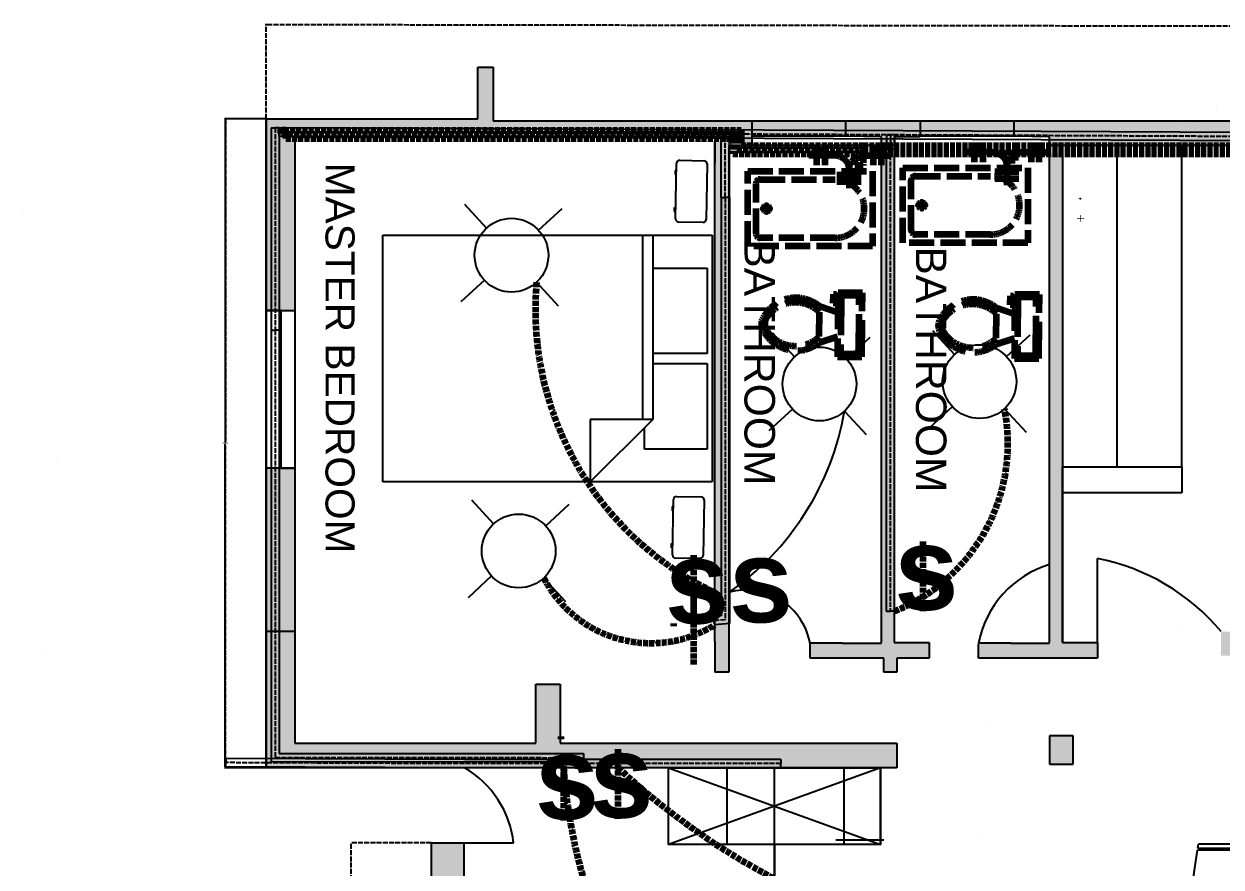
# Model space of a CAD drawing. Header units: metres. Extents: x 15 to 19845, y -1293 to 4968.
# Drawn here: x 15 to 2909, y 688 to 2726 of the extents above; entities that cross this region are included whole.
import ezdxf

# ---------------------------------------------------------------- set-up
doc = ezdxf.new("R2010")
doc.units = ezdxf.units.M
doc.linetypes.add('ACAD_ISO02W100', pattern=[15, 12, -3])
for name, color, linetype in [('Doors', 20, 'Continuous'), ('furniture', 50, 'Continuous'), ('network', 141, 'Continuous'), ('TEXT', 130, 'Continuous'), ('wif', 132, 'Continuous'), ('windows', 6, 'Continuous')]:
    doc.layers.add(name, color=color, linetype=linetype)
doc.layers.add('electrical', color=7, linetype='Continuous', true_color=0x0ef14b)
doc.layers.add('piping', color=30, linetype='ACAD_ISO02W100', lineweight=140)
doc.layers.add('wiring', color=7, linetype='ACAD_ISO02W100', lineweight=140, true_color=0xf094fe)
doc.styles.get("Standard").update_dxf_attribs({"font": 'arial.ttf'})
doc.dimstyles.new('ISO-25', dxfattribs={"dimtxt": 2.5, "dimasz": 2.5, "dimexe": 1.25, "dimexo": 0.625, "dimtad": 1, "dimtih": 1, "dimtoh": 1, "dimtxsty": 'Standard', "dimcen": 2.5, "dimadec": 0, "dimazin": 0, "dimtfac": 1, "dimtmove": 0, "dimatfit": 3, "dimfxl": 1, "dimarcsym": 0})

# ---------------------------------------------------------------- blocks, each defined once
blk = doc.blocks.new('Bed - Queen')
at = {"linetype": 'Continuous'}
for p, q in [((0, -80.00003), (0, 0)), ((0, 0), (59.99999, 0)), ((59.99999, 0), (59.99999, -80.00003)), ((7.99999, -1.2), (28.79998, -1.2)), ((7.99999, -14.4), (7.99999, -1.2)), ((28.79998, -1.2), (28.79998, -14.4)), ((31.19999, -1.2), (51.99999, -1.2)), ((31.19999, -14.4), (31.19999, -1.2)), ((51.99999, -1.2), (51.99999, -16.4)), ((0, -14.4), (44.8, -14.4)), ((59.99999, -29.6), (44.8, -14.4)), ((44.8, -14.4), (44.8, -29.6)), ((44.8, -16.8), (0, -16.8)), ((51.99999, -16.4), (46.79936, -16.4)), ((44.8, -29.6), (59.99999, -29.6)), ((59.99999, -80.00003), (0, -80.00003))]:
    blk.add_line(p, q, dxfattribs=at)
blk = doc.blocks.new('Desk - 30 x 60 in.')
at = {"linetype": 'Continuous'}
for p, q in [((-26.999995, 0), (26.999995, 0)), ((-29.999995, -27), (-29.999995, -3)), ((29.999995, -3), (29.999995, -27)), ((26.999995, -30), (-26.999995, -30)), ((-20.000005, -30), (-20.000005, -31)), ((-20.000005, -31), (-16.000005, -31)), ((-16.000005, -31), (-16.000005, -30)), ((15.999995, -31), (15.999995, -30)), ((19.999995, -31), (15.999995, -31)), ((19.999995, -30), (19.999995, -31))]:
    blk.add_line(p, q, dxfattribs=at)
for centre, start, end in [((-26.499995, -3.5), 98.1301, 171.8699), ((26.499995, -3.5), 8.130102, 81.8699), ((-26.499995, -26.5), 188.1301, 261.8699), ((26.499995, -26.5), 278.1301, 351.8699)]:
    blk.add_arc(centre, 3.535534, start, end, dxfattribs=at)
blk = doc.blocks.new('Dining Set - 36 x 72 in.')
at = {"linetype": 'Continuous'}
for p, q in [((-22, 27.5), (-22.1562, 26.50042)), ((-22, 27.5), (-6, 27.5)), ((-5.8437, 26.49966), (-6, 27.5)), ((6, 27.5), (5.8438, 26.50042)), ((6, 27.5), (22, 27.5)), ((22.1563, 26.49966), (22, 27.5)), ((-22.2343, 26.00059), (-23.4847, 17.99762)), ((-22.2304, 26), (-5.7608, 26)), ((-5.8416, 26.5), (-22.1534, 26.5)), ((-4.5152, 17.99762), (-5.7655, 25.99926)), ((5.7657, 26.00059), (4.5153, 17.99762)), ((5.7696, 26), (22.2392, 26)), ((22.1584, 26.5), (5.8466, 26.5)), ((23.4848, 17.99762), (22.2345, 25.99926)), ((36, 18), (-36, 18)), ((-36, 18), (-36, -18)), ((36, -18), (36, 18)), ((-44.0006, 8.23428), (-35.9976, 9.48474)), ((44.0006, 8.23428), (35.9976, 9.48474)), ((-45.5, 8), (-44.5004, 8.15617)), ((-45.5, 8), (-45.5, -8)), ((-44.5, -8.15843), (-44.5, 8.15338)), ((-44, 8.23041), (-44, -8.23915)), ((44, 8.23041), (44, -8.23915)), ((44.5, -8.15843), (44.5, 8.15338)), ((45.5, 8), (44.5005, 8.15617)), ((45.5, 8), (45.5, -8)), ((-44.4997, -8.15631), (-45.5, -8)), ((-35.9976, -9.48476), (-43.9993, -8.2345)), ((35.9976, -9.48476), (43.9993, -8.2345)), ((44.4997, -8.15631), (45.5, -8)), ((-36, -18), (36, -18)), ((-22.2343, -26.0006), (-23.4847, -17.99762)), ((-4.5152, -17.99762), (-5.7655, -25.99928)), ((5.7657, -26.0006), (4.5153, -17.99762)), ((23.4848, -17.99762), (22.2345, -25.99928)), ((-22.2304, -26), (-5.7608, -26)), ((-22, -27.5), (-22.1562, -26.50044)), ((-5.8416, -26.5), (-22.1534, -26.5)), ((-5.8437, -26.49967), (-6, -27.5)), ((5.7696, -26), (22.2392, -26)), ((6, -27.5), (5.8438, -26.50044)), ((22.1584, -26.5), (5.8466, -26.5)), ((22.1563, -26.49967), (22, -27.5)), ((-22, -27.5), (-6, -27.5)), ((6, -27.5), (22, -27.5))]:
    blk.add_line(p, q, dxfattribs=at)
for points in [[(-36, 15), (-31.1772, 14.97754), (-26.8079, 14.91406), (-22.8538, 14.81543), (-19.276, 14.6875), (-16.0362, 14.53613), (-13.0957, 14.36718), (-10.4159, 14.18652), (-7.9583, 14), (-5.6904, 13.81315), (-3.6035, 13.63021), (-1.6954, 13.45508), (0.0365, 13.29166), (1.5945, 13.14388), (2.9811, 13.01562), (4.1988, 12.9108), (5.25, 12.83333), (6.1393, 12.78613), (6.8802, 12.76823), (7.4883, 12.77767), (7.9792, 12.8125), (8.3685, 12.87077), (8.6719, 12.95052), (8.9049, 13.0498), (9.0833, 13.16666), (9.2205, 13.29899), (9.3216, 13.44401), (9.3895, 13.59879), (9.4271, 13.76041), (9.4373, 13.92594), (9.4232, 14.09245), (9.3875, 14.257), (9.3333, 14.41666), (9.2638, 14.56917), (9.1836, 14.71484), (9.0975, 14.85465), (9.0104, 14.98958), (8.9272, 15.1206), (8.8529, 15.2487), (8.7922, 15.37483), (8.75, 15.5), (8.7305, 15.62467), (8.7344, 15.74739), (8.7617, 15.86621), (8.8125, 15.97916), (8.8867, 16.08431), (8.9844, 16.17968), (9.1055, 16.26334), (9.25, 16.33333), (9.4189, 16.38802), (9.6172, 16.42708), (9.8506, 16.45052), (10.125, 16.45833), (10.4463, 16.45052), (10.8203, 16.42708), (11.2529, 16.38802), (11.75, 16.33333), (12.3184, 16.26318), (12.9694, 16.17838), (13.7151, 16.07991), (14.5677, 15.96875), (15.5395, 15.84586), (16.6426, 15.71224), (17.8893, 15.56884), (19.2917, 15.41666), (20.859, 15.25667), (22.5879, 15.08984), (24.4721, 14.91715), (26.5052, 14.73958), (28.6809, 14.5581), (30.9929, 14.3737), (33.4347, 14.18733), (36, 14)], [(-36, 10), (-28.9766, 10.14274), (-23.1725, 10.20442), (-18.4241, 10.19775), (-14.5677, 10.13541), (-11.4399, 10.03011), (-8.877, 9.89453), (-6.7154, 9.74137), (-4.7917, 9.58333), (-2.9698, 9.43082), (-1.2246, 9.28515), (0.4415, 9.14534), (2.026, 9.01041), (3.5266, 8.87939), (4.9408, 8.7513), (6.266, 8.62516), (7.5, 8.5), (8.6411, 8.37549), (9.6914, 8.2539), (10.6538, 8.13818), (11.5312, 8.03125), (12.3267, 7.93603), (13.043, 7.85547), (13.6831, 7.79248), (14.25, 7.75), (14.7471, 7.7303), (15.1797, 7.73307), (15.5537, 7.75732), (15.875, 7.80208), (16.1494, 7.86637), (16.3828, 7.94922), (16.5811, 8.04964), (16.75, 8.16666), (16.8944, 8.29915), (17.0143, 8.44531), (17.1089, 8.60319), (17.1771, 8.77083), (17.218, 8.94629), (17.2305, 9.1276), (17.2137, 9.31282), (17.1667, 9.5), (17.0895, 9.6875), (16.987, 9.875), (16.8649, 10.0625), (16.7292, 10.25), (16.5856, 10.4375), (16.4401, 10.625), (16.2985, 10.8125), (16.1667, 11), (16.05, 11.18733), (15.9518, 11.3737), (15.8752, 11.5581), (15.8229, 11.73958), (15.798, 11.91715), (15.8034, 12.08984), (15.842, 12.25667), (15.9167, 12.41666), (16.0295, 12.56836), (16.1784, 12.70833), (16.3605, 12.83268), (16.5729, 12.9375), (16.8127, 13.01888), (17.0768, 13.07291), (17.3625, 13.0957), (17.6667, 13.08333), (17.9894, 13.03312), (18.3418, 12.94726), (18.7382, 12.82918), (19.1927, 12.68229), (19.7195, 12.51001), (20.3327, 12.31575), (21.0465, 12.10294), (21.875, 11.875), (22.8357, 11.63354), (23.959, 11.37304), (25.2786, 11.08618), (26.8282, 10.76562), (28.6414, 10.40405), (30.752, 9.99414), (33.1936, 9.52856), (36, 9)], [(-36, 5.5), (-30.7157, 5.3348), (-26.069, 5.20963), (-21.9946, 5.11767), (-18.4271, 5.05208), (-15.3009, 5.00602), (-12.5508, 4.97265), (-10.1112, 4.94515), (-7.9167, 4.91666), (-5.909, 4.88167), (-4.0586, 4.83984), (-2.3429, 4.79215), (-0.7396, 4.73958), (0.7739, 4.6831), (2.22, 4.6237), (3.6213, 4.56233), (5, 4.5), (6.373, 4.43782), (7.7344, 4.3776), (9.0723, 4.32129), (10.375, 4.27083), (11.6309, 4.22819), (12.8281, 4.19531), (13.9551, 4.17415), (15, 4.16666), (15.954, 4.17448), (16.819, 4.19791), (17.6001, 4.23698), (18.3021, 4.29166), (18.9299, 4.36198), (19.4883, 4.44791), (19.9823, 4.54948), (20.4167, 4.66666), (20.7969, 4.79899), (21.1302, 4.94401), (21.4245, 5.09879), (21.6875, 5.26041), (21.9271, 5.42594), (22.1511, 5.59245), (22.3672, 5.757), (22.5834, 5.91666), (22.8065, 6.06868), (23.0404, 6.21093), (23.2879, 6.34147), (23.5521, 6.45833), (23.8358, 6.55957), (24.142, 6.64323), (24.4735, 6.70735), (24.8334, 6.75), (25.2235, 6.76969), (25.642, 6.76692), (26.0858, 6.74267), (26.5521, 6.69791), (27.0379, 6.63362), (27.5404, 6.55078), (28.0565, 6.45036), (28.5834, 6.33333), (29.1242, 6.19987), (29.7071, 6.04687), (30.3661, 5.87044), (31.1354, 5.66666), (32.0493, 5.43164), (33.142, 5.16146), (34.4475, 4.85221), (36, 4.5)], [(-36, -1), (-30.7915, -0.6591), (-26.0195, -0.38216), (-21.6519, -0.16284), (-17.6563, 0.00521), (-14.0005, 0.12833), (-10.6523, 0.21289), (-7.5796, 0.26522), (-4.75, 0.29166), (-2.134, 0.29793), (0.2878, 0.28711), (2.5317, 0.26163), (4.6146, 0.22396), (6.5529, 0.17651), (8.3633, 0.12174), (10.0623, 0.06209), (11.6667, 0), (13.1899, -0.06201), (14.6341, -0.1211), (15.9982, -0.17432), (17.2813, -0.21875), (18.4823, -0.25147), (19.6003, -0.26953), (20.6343, -0.27002), (21.5834, -0.25), (22.4481, -0.20768), (23.2357, -0.14584), (23.9549, -0.06836), (24.6146, 0.02083), (25.2235, 0.11784), (25.7904, 0.21875), (26.3241, 0.31966), (26.8334, 0.41666), (27.3265, 0.50618), (27.8099, 0.58593), (28.2894, 0.65397), (28.7709, 0.70833), (29.2601, 0.74707), (29.763, 0.76823), (30.2855, 0.76985), (30.8334, 0.75), (31.4088, 0.70784), (31.9994, 0.64713), (32.589, 0.57275), (33.1615, 0.48958), (33.7008, 0.4025), (34.1908, 0.3164), (34.6153, 0.23616), (34.9584, 0.16666), (35.2099, 0.11165), (35.3848, 0.07031), (35.504, 0.04069), (35.5886, 0.02083), (35.6594, 0.00879), (35.7377, 0.0026), (35.8442, 0.00032), (36, 0)], [(-36, -6.5), (-27.1843, -6.31267), (-20.084, -6.1263), (-14.469, -5.9419), (-10.1094, -5.76042), (-6.7752, -5.58285), (-4.2363, -5.41016), (-2.2629, -5.24333), (-0.625, -5.08334), (0.8708, -4.93099), (2.2715, -4.78646), (3.5872, -4.64974), (4.8281, -4.52084), (6.0046, -4.39974), (7.127, -4.28646), (8.2053, -4.18099), (9.25, -4.08334), (10.2705, -3.99382), (11.2734, -3.91407), (12.2647, -3.84603), (13.25, -3.79167), (14.2354, -3.75293), (15.2266, -3.73177), (16.2295, -3.73015), (17.25, -3.75), (18.2912, -3.79248), (19.3451, -3.85547), (20.4009, -3.93604), (21.4479, -4.03125), (22.4754, -4.13819), (23.4727, -4.25391), (24.4289, -4.37549), (25.3334, -4.5), (26.1785, -4.62492), (26.9694, -4.74935), (27.7145, -4.87281), (28.4219, -4.99479), (29.1, -5.11483), (29.7572, -5.23242), (30.4016, -5.34709), (31.0417, -5.45834), (31.6837, -5.56437), (32.3262, -5.65821), (32.9658, -5.73153), (33.599, -5.77604), (34.2224, -5.78345), (34.8327, -5.74545), (35.4264, -5.65373), (36, -5.5)], [(-36, -10), (-26.4022, -9.81299), (-18.4675, -9.62891), (-11.9839, -9.45069), (-6.7396, -9.28125), (-2.5226, -9.12354), (0.8789, -8.98047), (3.6769, -8.85498), (6.0833, -8.75), (8.2767, -8.66765), (10.3021, -8.60677), (12.1712, -8.56543), (13.8958, -8.54167), (15.4876, -8.53353), (16.9583, -8.53907), (18.3197, -8.55632), (19.5834, -8.58334), (20.7616, -8.61841), (21.8685, -8.66081), (22.9188, -8.71004), (23.9271, -8.76563), (24.9081, -8.82707), (25.8763, -8.89388), (26.8465, -8.96558), (27.8334, -9.04167), (28.8474, -9.12118), (29.8828, -9.20117), (30.93, -9.27824), (31.9792, -9.34896), (33.0205, -9.40991), (34.0443, -9.45768), (35.0407, -9.48885), (36, -9.5)], [(-36, -14.5), (-30.0881, -14.33513), (-25.0332, -14.21224), (-20.7312, -14.12647), (-17.0781, -14.07292), (-13.97, -14.04671), (-11.3027, -14.04297), (-8.9724, -14.05681), (-6.875, -14.08334), (-4.9224, -14.11833), (-3.0905, -14.16016), (-1.3709, -14.20785), (0.2448, -14.26042), (1.7647, -14.3169), (3.1973, -14.3763), (4.5507, -14.43767), (5.8333, -14.5), (7.0554, -14.5621), (8.235, -14.62175), (9.3922, -14.67652), (10.5469, -14.72396), (11.7192, -14.76164), (12.929, -14.78711), (14.1965, -14.79794), (15.5417, -14.79167), (16.9933, -14.76424), (18.6152, -14.70508), (20.4804, -14.60197), (22.6615, -14.44271), (25.2312, -14.21509), (28.2624, -13.9069), (31.8277, -13.50594), (36, -13)]]:
    blk.add_lwpolyline(points, dxfattribs=at)
blk = doc.blocks.new('*U30')
at = {"layer": 'electrical'}
blk.add_line((-28.5, -26.3), (28.5, 26.3), dxfattribs=at)
blk = doc.blocks.new('*U31')
at = {"layer": 'electrical', "color": 0, "linetype": 'ByBlock', "lineweight": -2, "transparency": 16777216}
for p, rotation in [((-201.5, 1184.3), 90.00000000000001), ((-208.6, 1003.5), 180), ((-27.8, 996.3), 270)]:
    blk.add_blockref('*U30', p, dxfattribs=dict(at, rotation=rotation))
blk.add_blockref('*U30', (-20.7, 1177.1), dxfattribs=at)
blk = doc.blocks.new('*U32')
at = {"layer": 'electrical'}
blk.add_line((-28.5, -26.3), (28.5, 26.3), dxfattribs=at)
blk = doc.blocks.new('*U33')
at = {"layer": 'electrical', "color": 0, "linetype": 'ByBlock', "lineweight": -2, "transparency": 16777216}
for p, rotation in [((-201.5, 1184.3), 90.00000000000001), ((-208.6, 1003.5), 180), ((-27.8, 996.3), 270)]:
    blk.add_blockref('*U32', p, dxfattribs=dict(at, rotation=rotation))
blk.add_blockref('*U32', (-20.7, 1177.1), dxfattribs=at)
blk = doc.blocks.new('*U34')
at = {"layer": 'electrical'}
blk.add_line((-28.5, -26.3), (28.5, 26.3), dxfattribs=at)
blk = doc.blocks.new('*U35')
at = {"layer": 'electrical', "color": 0, "linetype": 'ByBlock', "lineweight": -2, "transparency": 16777216}
for p, rotation in [((-201.5, 1184.3), 90.00000000000001), ((-208.6, 1003.5), 180), ((-27.8, 996.3), 270)]:
    blk.add_blockref('*U34', p, dxfattribs=dict(at, rotation=rotation))
blk.add_blockref('*U34', (-20.7, 1177.1), dxfattribs=at)
blk = doc.blocks.new('*U36')
at = {"layer": 'electrical'}
blk.add_line((-28.5, -26.3), (28.5, 26.3), dxfattribs=at)
blk = doc.blocks.new('*U37')
at = {"layer": 'electrical', "color": 0, "linetype": 'ByBlock', "lineweight": -2, "transparency": 16777216}
for p, rotation in [((-201.5, 1184.3), 90.00000000000001), ((-208.6, 1003.5), 180), ((-27.8, 996.3), 270)]:
    blk.add_blockref('*U36', p, dxfattribs=dict(at, rotation=rotation))
blk.add_blockref('*U36', (-20.7, 1177.1), dxfattribs=at)
blk = doc.blocks.new('Bath Tub - 26 x 60 in.')
for p, q in [((9, -17), (9, -19)), ((8, -18), (10, -18))]:
    blk.add_line(p, q)
blk.add_lwpolyline([(0, -36), (0, 0), (60, 0), (60, -36)], close=True)
for points in [[(6, -4), (42, -4)], [(4, -30), (4, -6)], [(42, -32), (6, -32)]]:
    blk.add_lwpolyline(points)
for radius in [1.5, 1]:
    blk.add_circle((9, -18), radius)
for centre, radius, start, end in [((5.75, -5.75), 1.77, 81.8699, 188.1301), ((42, -18), 14, 270, 90), ((5.75, -30.25), 1.77, 171.8699, 278.1301)]:
    blk.add_arc(centre, radius, start, end)
blk = doc.blocks.new('Toilet - top')
for p, q in [((9.5, -6), (9.5, -2)), ((-10, -8.5), (-8, -8.5)), ((-10, -9.5), (-10, -8.5)), ((-7, -9.5), (-10, -9.5)), ((-8, -8.5), (-8, -8)), ((-7, -8), (-7, -9.5)), ((-4, -8), (-6, -14)), ((4, -8), (6, -14)), ((4, -14), (-4, -14))]:
    blk.add_line(p, q)
blk.add_lwpolyline([(10.5, -8), (10.5, 0), (-10.5, 0), (-10.5, -8)], close=True)
for points in [[(-9.5, -2), (-9.5, -6)], [(8.5, -1), (-8.5, -1)], [(-8.5, -7), (8.5, -7)]]:
    blk.add_lwpolyline(points)
for centre, radius, start, end in [((-8.62, -1.88), 0.884, 81.8699, 188.1301), ((8.62, -1.88), 0.884, 351.8699, 98.1301), ((-8.62, -6.12), 0.884, 171.8699, 278.1301), ((8.62, -6.12), 0.884, 261.8699, 8.1301), ((3.52, -21.58), 12.17, 141.4691, 247.9714), ((4.2, -21.82), 11.33, 136.3677, 238.9468), ((-3.52, -21.58), 12.17, 292.0284, 38.5307), ((-4.2, -21.82), 11.33, 301.053, 43.6321), ((0, -27.88), 4, 245.7318, 294.2682), ((0, -29), 4, 254.8605, 285.1395)]:
    blk.add_arc(centre, radius, start, end)
blk = doc.blocks.new('*D49')
at = {"layer": 'Defpoints', "color": 0, "transparency": 16777216}
for p in [(600.1, 2496.6), (502.1, 927.8), (600.1, 927.8)]:
    blk.add_point(p, dxfattribs=at)
at = {"layer": 'piping', "color": 0, "lineweight": -2, "transparency": 16777216}
for p, q in [((599.5, 2496.6), (500.9, 2496.6)), ((502.1, 2494.1), (502.1, 1714.3)), ((502.1, 930.3), (502.1, 1710.1)), ((599.5, 927.8), (500.9, 927.8))]:
    blk.add_line(p, q, dxfattribs=at)
at = {"layer": 'piping', "color": 0, "transparency": 16777216}
for points in [[(501.7, 2494.1), (502.5, 2494.1), (502.1, 2496.6)], [(501.7, 930.3), (502.5, 930.3), (502.1, 927.8)]]:
    blk.add_solid(points, dxfattribs=at)
at = {"layer": 'piping', "color": 0, "transparency": 16777216, "insert": (502.1, 1712.2), "char_height": 2.5, "attachment_point": 5}
blk.add_mtext('1568,83', dxfattribs=at)
blk = doc.blocks.new('A$C5a533c4b')
at = {"color": 7}
for p, q in [((0.3, 0.5), (0, 0.5)), ((0.1, 0.35), (0.1, 0.650001)), ((0.2, 0.650001), (0.2, 0.35)), ((0.65, 0.200001), (0.35, 0.200001)), ((0.35, 0.100001), (0.65, 0.100001)), ((0.5, 0.300001), (0.5, 0)), ((0.7, 0.5), (1, 0.5)), ((0.8, 0.650001), (0.8, 0.35)), ((0.899999, 0.35), (0.899999, 0.650001))]:
    blk.add_line(p, q, dxfattribs=at)
for centre, start, end in [((0.3, 0.300001), 0.00001366, 90), ((0.7, 0.300001), 90, 180)]:
    blk.add_arc(centre, 0.2, start, end, dxfattribs=at)
blk = doc.blocks.new('Elbow - Double Branch flanged')
at = {"color": 7}
for p, q in [((0.1, -0.15), (0.1, 0.150001)), ((0.2, 0.150001), (0.2, -0.15)), ((0.8, 0.150001), (0.8, -0.15)), ((0.899999, -0.15), (0.899999, 0.150001)), ((0.3, 0), (0, 0)), ((0.7, 0), (1, 0)), ((0.5, -0.199999), (0.5, -0.5)), ((0.65, -0.299999), (0.35, -0.299999)), ((0.35, -0.399999), (0.65, -0.399999))]:
    blk.add_line(p, q, dxfattribs=at)
for centre, start, end in [((0.3, -0.199999), 0.0000137, 90), ((0.7, -0.199999), 90, 180)]:
    blk.add_arc(centre, 0.2, start, end, dxfattribs=at)
blk = doc.blocks.new('*D57')
at = {"layer": 'Defpoints', "color": 0, "transparency": 16777216}
for p in [(1000, 746.1), (805.3, -246.8), (1000, -246.8)]:
    blk.add_point(p, dxfattribs=at)
at = {"layer": 'piping', "color": 0, "lineweight": -2, "transparency": 16777216}
for p, q in [((999.4, 746.1), (804.1, 746.1)), ((805.3, 743.6), (805.3, 251.8)), ((805.3, -244.3), (805.3, 247.5)), ((999.4, -246.8), (804.1, -246.8))]:
    blk.add_line(p, q, dxfattribs=at)
at = {"layer": 'piping', "color": 0, "transparency": 16777216}
for points in [[(804.9, 743.6), (805.8, 743.6), (805.3, 746.1)], [(804.9, -244.3), (805.8, -244.3), (805.3, -246.8)]]:
    blk.add_solid(points, dxfattribs=at)
at = {"layer": 'piping', "color": 0, "transparency": 16777216, "insert": (805.3, 249.6), "char_height": 2.5, "attachment_point": 5}
blk.add_mtext('992,95', dxfattribs=at)
blk = doc.blocks.new('*D60')
at = {"color": 0, "lineweight": -2, "transparency": 16777216}
for p, q in [((599.5, 2496.6), (499.6, 2496.6)), ((500.9, 2494.1), (500.9, 1714.3)), ((500.9, 930.3), (500.9, 1710.1)), ((599.5, 927.8), (499.6, 927.8))]:
    blk.add_line(p, q, dxfattribs=at)
at = {"color": 0, "transparency": 16777216}
for points in [[(500.5, 2494.1), (501.3, 2494.1), (500.9, 2496.6)], [(500.5, 930.3), (501.3, 930.3), (500.9, 927.8)]]:
    blk.add_solid(points, dxfattribs=at)
at = {"layer": 'Defpoints', "color": 0, "transparency": 16777216}
for p in [(600.1, 2496.6), (500.9, 927.8), (600.1, 927.8)]:
    blk.add_point(p, dxfattribs=at)
at = {"color": 0, "transparency": 16777216, "insert": (500.9, 1712.2), "char_height": 2.5, "attachment_point": 5}
blk.add_mtext('1568,83', dxfattribs=at)
blk = doc.blocks.new('*D84')
at = {"layer": 'Defpoints', "color": 0, "transparency": 16777216}
for p in [(5545, 2717.4), (600.1, 2496.6), (5544.6, 2489.1)]:
    blk.add_point(p, dxfattribs=at)
at = {"layer": 'piping', "color": 0, "lineweight": -2, "transparency": 16777216}
for p, q in [((600.1, 2497.2), (600.5, 2726.1)), ((603, 2724.9), (3065.9, 2721.1)), ((5542.5, 2717.4), (3079.5, 2721.1)), ((5544.6, 2489.7), (5545, 2718.6))]:
    blk.add_line(p, q, dxfattribs=at)
at = {"layer": 'piping', "color": 0, "transparency": 16777216}
for points in [[(603, 2725.3), (603, 2724.5), (600.5, 2724.9)], [(5542.5, 2717.8), (5542.5, 2716.9), (5545, 2717.4)]]:
    blk.add_solid(points, dxfattribs=at)
at = {"layer": 'piping', "color": 0, "transparency": 16777216, "insert": (3072.7, 2721.1), "char_height": 2.5, "attachment_point": 5}
blk.add_mtext('4944,52', dxfattribs=at)

msp = doc.modelspace()

# ---------------------------------------------------------------- hatches: boundary and pattern name
at = {"layer": 'piping', "true_color": 0xc7c8ca}
h = msp.add_hatch(color=9, dxfattribs=at)
h.dxf.hatch_style = 1
h.paths.add_polyline_path([(669.264, 2449.464), (648.086, 2449.464), (638.086, 2459.464), (638.086, 2469.464), (648.086, 2469.464), (1748.616, 2469.464), (1748.616, 2464.353), (1748.616, 2432.126), (1774.699, 2432.126), (1774.699, 2491.835), (1341.116, 2491.835), (1149.1, 2491.835), (1149.1, 2621.748), (1111.936, 2621.748), (1111.936, 2496.621), (1079.247, 2496.621), (1019.973, 2496.621), (600.111, 2496.621), (600.111, 2032.976), (669.264, 2032.976)])
h.paths.add_polyline_path([(669.264, 1652.531), (600.111, 1652.531), (600.111, 1258.334), (669.264, 1258.334), (669.264, 1470.471)])
h.paths.add_polyline_path([(669.264, 1258.334), (600.111, 1258.334), (600.111, 927.795), (2093.92, 927.795), (2125.223, 927.795), (2125.223, 986.996), (2093.92, 986.996), (1311.406, 986.996), (1311.406, 1130.065), (1252.132, 1130.065), (1252.132, 986.996), (669.264, 986.996)])
edge = h.paths.add_edge_path()
edge.add_line((600.111, 1258.334), (600.111, 2496.621))
h.paths.add_polyline_path([(1325.064, 698.28), (1580.453, 698.28), (1580.453, 1110.422), (1325.064, 1110.422)], flags=9)
h.paths.add_polyline_path([(1193.527, 694.475), (1448.916, 694.475), (1448.916, 1106.617), (1193.527, 1106.617)], flags=9)
h = msp.add_hatch(color=9, dxfattribs=at)
h.dxf.hatch_style = 1
h.paths.add_polyline_path([(2000.781, 2491.835), (1774.699, 2491.835), (1774.699, 2454.717), (2000.781, 2454.717)])
h.paths.add_polyline_path([(2181.569, 2491.835), (2000.781, 2491.835), (2000.781, 2454.717), (2087.66, 2452.998), (2087.66, 2432.126), (2118.963, 2432.126), (2118.963, 2452.998), (2181.569, 2452.998)])
h.paths.add_polyline_path([(2407.652, 2491.835), (2181.569, 2491.835), (2181.569, 2454.717), (2407.652, 2454.717)])
h.paths.add_polyline_path([(2966.807, 2491.835), (2588.439, 2491.835), (2407.652, 2491.835), (2407.652, 2454.717), (2494.53, 2452.998), (2494.53, 2432.126), (2966.807, 2432.126)])
h.paths.add_polyline_path([(3402.791, 2489.107), (3197.931, 2489.107), (2966.807, 2491.835), (2966.807, 2452.998), (3402.791, 2452.998)])
h.paths.add_polyline_path([(4274.758, 2489.107), (3402.791, 2489.107), (3402.791, 2452.998), (3402.791, 2432.126), (4274.758, 2432.126)])
h.paths.add_polyline_path([(1662.404, 1170.351), (1917.793, 1170.351), (1917.793, 1582.493), (1662.404, 1582.493)], flags=9)
h.paths.add_polyline_path([(2062.414, 1200.511), (2317.803, 1200.511), (2317.803, 1612.653), (2062.414, 1612.653)], flags=9)
h = msp.add_hatch(color=9, dxfattribs=at)
h.dxf.hatch_style = 1
h.paths.add_polyline_path([(5544.62, 2489.107), (4951.155, 2489.107), (4870.228, 2489.107), (4870.228, 2432.126), (5479.879, 2432.126), (5479.879, 2323.269), (5479.879, 927.795), (5544.62, 927.795)])
h.paths.add_polyline_path([(5544.62, 927.795), (5479.879, 927.795), (5479.879, 497.978), (5479.879, -144.788), (5544.62, -144.788), (5544.62, 692.5)])
h.paths.add_polyline_path([(5459.879, 997.966), (3435.122, 997.966), (3376.527, 997.966), (3376.527, 927.795), (5459.879, 927.795)])
h.paths.add_polyline_path([(4127.679, 2412.126), (4059.392, 2412.126), (4059.392, 1256.958), (2909.026, 1256.958), (2909.026, 1199.249), (3376.527, 1199.249), (3376.527, 1131.047), (3434.308, 1131.047), (3434.308, 1199.249), (4127.679, 1199.249)])
h.paths.add_polyline_path([(2610.352, 1230.565), (2525.833, 1230.565), (2525.833, 1655.675), (2525.833, 2412.126), (2494.53, 2412.126), (2494.53, 1228.859), (2400.595, 1228.859), (2322.362, 1228.859), (2322.362, 1193.048), (2500.791, 1193.048), (2532.094, 1193.048), (2610.352, 1193.048)])
h.paths.add_polyline_path([(2203.481, 1230.565), (2118.963, 1230.565), (2118.963, 2412.126), (2087.66, 2412.126), (2087.66, 1228.859), (1993.724, 1228.859), (1915.492, 1228.859), (1915.492, 1193.048), (2093.92, 1193.048), (2093.92, 1158.657), (2125.223, 1158.657), (2125.223, 1193.048), (2203.481, 1193.048)])
h.paths.add_polyline_path([(1718.952, 1232.913), (1718.952, 2432.126), (1728.616, 2432.126), (1728.616, 2449.464), (1684.885, 2449.464), (1684.885, 2389.76), (1684.885, 1232.913), (1684.885, 1158.657), (1718.952, 1158.657)])
h.paths.add_polyline_path([(2125.223, 986.996), (2093.92, 986.996), (1311.406, 986.996), (1311.406, 1130.065), (1252.132, 1130.065), (1252.132, 986.996), (669.264, 986.996), (669.264, 1258.334), (600.111, 1258.334), (600.111, 927.795), (2093.92, 927.795), (2125.223, 927.795)])
h.paths.add_polyline_path([(2062.414, 1200.511), (2317.803, 1200.511), (2317.803, 1612.653), (2062.414, 1612.653)], flags=9)
h.paths.add_polyline_path([(1662.404, 1170.351), (1917.793, 1170.351), (1917.793, 1582.493), (1662.404, 1582.493)], flags=9)
h.paths.add_polyline_path([(1507.948, 1167.57), (1763.337, 1167.57), (1763.337, 1579.712), (1507.948, 1579.712)], flags=9)
h.paths.add_polyline_path([(1325.064, 698.28), (1580.453, 698.28), (1580.453, 1110.422), (1325.064, 1110.422)], flags=9)
h.paths.add_polyline_path([(1193.527, 694.475), (1448.916, 694.475), (1448.916, 1106.617), (1193.527, 1106.617)], flags=9)
h = msp.add_hatch(color=9, dxfattribs=at)
h.dxf.hatch_style = 1
h.paths.add_polyline_path([(2551.835, 1005.136), (2494.054, 1005.136), (2494.054, 936.934), (2551.835, 936.934)])
h.paths.add_polyline_path([(2203.481, 1230.565), (2118.963, 1230.565), (2118.963, 2412.126), (2087.66, 2412.126), (2087.66, 1228.859), (1993.724, 1228.859), (1915.492, 1228.859), (1915.492, 1193.048), (2093.92, 1193.048), (2093.92, 1158.657), (2125.223, 1158.657), (2125.223, 1193.048), (2203.481, 1193.048)])
h.paths.add_polyline_path([(2062.414, 1200.511), (2317.803, 1200.511), (2317.803, 1612.653), (2062.414, 1612.653)], flags=9)
h = msp.add_hatch(color=9, dxfattribs=at)
h.dxf.hatch_style = 1
h.paths.add_polyline_path([(2125.223, 986.996), (2093.92, 986.996), (1311.406, 986.996), (1311.406, 1130.065), (1252.132, 1130.065), (1252.132, 986.996), (669.264, 986.996), (669.264, 1258.334), (600.111, 1258.334), (600.111, 927.795), (2093.92, 927.795), (2125.223, 927.795)])
h.paths.add_polyline_path([(1325.064, 698.28), (1580.453, 698.28), (1580.453, 1110.422), (1325.064, 1110.422)], flags=9)
h.paths.add_polyline_path([(1193.527, 694.475), (1448.916, 694.475), (1448.916, 1106.617), (1193.527, 1106.617)], flags=9)
h = msp.add_hatch(color=9, dxfattribs=at)
h.dxf.hatch_style = 1
h.paths.add_polyline_path([(1079.367, 746.111), (1000.027, 746.111), (1000.027, 413.252), (1079.367, 413.252)])
h.paths.add_polyline_path([(1079.367, 413.252), (1000.027, 413.252), (1000.027, -246.841), (1955.046, -246.841), (1955.046, -164.788), (1079.367, -164.788)])
h.paths.add_polyline_path([(3985.866, -164.788), (3376.527, -164.788), (3234.623, -164.788), (2608.066, -164.788), (2608.066, -246.841), (3985.866, -246.841)])
h.paths.add_polyline_path([(5544.62, -164.788), (5094.749, -164.788), (5094.749, -246.841), (5544.62, -246.841)])
h.paths.add_polyline_path([(5094.749, -164.788), (4726.733, -164.788), (4638.886, -164.788), (4638.886, -246.841), (5094.749, -246.841)])
h.paths.add_polyline_path([(5094.749, 692.5), (4997.27, 692.5), (4997.27, -144.788), (5094.749, -144.788)])

# ---------------------------------------------------------------- linework, layer by layer
for p, q in [((1111.936, 2496.621), (1111.936, 2621.748)), ((1111.936, 2621.748), (1149.1, 2621.748)), ((1149.1, 2621.748), (1149.1, 2491.835)), ((2898.933, 2526.225), (2898.933, 2526.225)), ((600.111, 1258.334), (600.111, 2496.621)), ((600.111, 2496.621), (1019.973, 2496.621)), ((1019.973, 2496.621), (1019.973, 2496.621)), ((1019.973, 2496.621), (1019.973, 2496.621)), ((1019.973, 2496.621), (1079.247, 2496.621)), ((1079.247, 2496.621), (1111.936, 2496.621)), ((1149.1, 2491.835), (1341.116, 2491.835)), ((1341.116, 2491.835), (1774.699, 2491.835)), ((1774.699, 2491.835), (1774.699, 2491.835)), ((1774.699, 2491.835), (1774.699, 2448.53)), ((1774.699, 2491.835), (1774.699, 2432.126)), ((2000.781, 2491.835), (2000.781, 2491.835)), ((2000.781, 2491.835), (2000.781, 2491.835)), ((2000.781, 2491.835), (2000.781, 2491.835)), ((2000.781, 2491.835), (2000.781, 2491.835)), ((2000.781, 2491.835), (2000.781, 2454.717)), ((2000.781, 2491.835), (2181.569, 2491.835)), ((2181.569, 2491.835), (2181.569, 2491.835)), ((2181.569, 2491.835), (2181.569, 2452.998)), ((2181.569, 2491.835), (2407.652, 2491.835)), ((2407.652, 2491.835), (2407.652, 2491.835)), ((2407.652, 2491.835), (2407.652, 2491.835)), ((2407.652, 2491.835), (2407.652, 2491.835)), ((2407.652, 2491.835), (2407.652, 2491.835)), ((2407.652, 2491.835), (2407.652, 2454.717)), ((2407.652, 2491.835), (2588.439, 2491.835)), ((2588.439, 2491.835), (2588.439, 2491.835)), ((2588.439, 2491.835), (2966.807, 2491.835)), ((612.016, 2474.716), (622.016, 2474.716)), ((612.016, 2474.716), (612.016, 1985.864)), ((632.016, 2474.716), (622.016, 2474.716)), ((631.923, 2454.717), (631.969, 2464.717)), ((632.016, 2474.716), (631.969, 2464.717)), ((5513.991, 2452.033), (632.016, 2474.716)), ((632.016, 2474.716), (632.016, 1985.864)), ((2809.119, 2486.611), (2809.119, 2486.611)), ((2843.186, 2476.735), (2843.186, 2476.735)), ((5493.991, 2432.126), (631.923, 2454.717)), ((669.264, 2452.221), (1024.912, 2452.221)), ((669.264, 2452.221), (669.264, 2452.221)), ((669.264, 2452.221), (669.264, 1470.471)), ((1024.912, 2452.221), (1024.912, 2452.221)), ((1024.912, 2452.221), (1024.912, 2452.221)), ((1024.912, 2452.221), (1079.247, 2452.221)), ((1079.247, 2452.221), (1684.885, 2452.221)), ((1684.885, 2452.221), (1684.885, 2452.221)), ((1684.885, 2452.221), (1684.885, 2389.76)), ((1684.885, 1232.913), (1684.885, 2442.344)), ((1700.362, 2306.662), (1700.362, 2449.824)), ((1700.362, 2449.824), (1710.362, 2449.824)), ((1720.362, 2449.824), (1710.362, 2449.824)), ((1718.952, 2442.344), (1718.952, 2442.344)), ((1718.952, 2432.126), (1718.952, 1232.913)), ((2118.963, 2432.126), (1718.952, 2432.126)), ((1720.362, 2306.662), (1720.362, 2449.824)), ((2000.781, 2454.717), (1774.699, 2454.717)), ((2000.781, 2454.717), (2000.781, 2454.717)), ((2087.66, 2452.998), (2000.781, 2454.717)), ((2087.66, 1230.565), (2087.66, 2452.998)), ((2100.562, 2447.893), (2100.562, 2457.893)), ((2100.562, 2457.893), (2110.562, 2457.893)), ((2100.562, 2423.786), (2100.562, 2447.893)), ((2120.562, 2457.893), (2110.562, 2457.893)), ((2181.569, 2452.998), (2118.963, 2452.998)), ((2118.963, 2452.998), (2118.963, 1230.565)), ((2120.562, 2447.893), (2120.562, 2457.893)), ((2120.562, 2423.786), (2120.562, 2447.893)), ((2407.652, 2454.717), (2181.569, 2454.717)), ((2181.569, 2452.998), (2181.569, 2452.998)), ((2407.652, 2454.717), (2407.652, 2454.717)), ((2494.53, 2452.998), (2407.652, 2454.717)), ((2494.53, 1230.565), (2494.53, 2452.998)), ((2966.807, 2432.126), (2494.53, 2432.126)), ((2525.833, 2432.126), (2525.833, 1230.565)), ((2588.439, 2452.998), (2588.439, 2452.998)), ((2656.891, 2432.126), (2656.891, 1655.675)), ((2814.476, 2452.998), (2814.476, 2452.998)), ((2814.476, 1655.675), (2814.476, 2432.126)), ((2098.963, 2423.786), (2108.963, 2423.786)), ((2098.963, 2423.786), (2098.963, 1306.446)), ((2100.562, 2423.786), (2110.562, 2423.786)), ((2118.963, 2423.786), (2108.963, 2423.786)), ((2120.562, 2423.786), (2110.562, 2423.786)), ((2118.963, 2423.786), (2118.963, 1306.446)), ((1700.362, 2306.662), (1710.362, 2306.662)), ((1700.362, 2306.662), (1710.362, 2306.662)), ((1700.362, 2306.662), (1700.362, 1294.779)), ((1720.362, 2306.662), (1710.362, 2306.662)), ((1720.362, 2306.662), (1710.362, 2306.662)), ((1720.362, 2306.662), (1720.362, 1276.286)), ((612.016, 1985.864), (622.016, 1985.864)), ((612.016, 1985.864), (622.016, 1985.864)), ((612.016, 1985.864), (612.016, 942.704)), ((632.016, 1985.864), (622.016, 1985.864)), ((632.016, 1985.864), (622.016, 1985.864)), ((632.016, 1985.864), (632.016, 962.691)), ((2525.833, 1230.565), (2525.833, 1655.675)), ((2525.833, 1655.675), (2814.476, 1655.675)), ((2814.476, 1655.675), (2814.476, 1655.675)), ((2814.476, 1655.675), (2814.476, 1655.675)), ((2814.476, 1655.675), (2814.476, 1592.72)), ((2814.476, 1592.72), (2525.833, 1592.72)), ((2525.833, 1592.72), (2525.833, 1592.72)), ((669.264, 1470.471), (669.264, 1470.471)), ((669.264, 1470.471), (669.264, 986.996)), ((2098.963, 1306.446), (2108.963, 1306.446)), ((2118.963, 1306.446), (2108.963, 1306.446)), ((1700.362, 1294.779), (1683.322, 1293.443)), ((1683.322, 1293.443), (1683.322, 1293.443)), ((1683.322, 1293.443), (1684.104, 1283.474)), ((1684.885, 1273.505), (1684.104, 1283.474)), ((1720.362, 1276.286), (1684.885, 1273.505)), ((600.111, 927.795), (600.111, 1258.334)), ((600.111, 1258.334), (669.264, 1258.334)), ((1684.885, 1273.505), (1684.885, 1273.505)), ((2809.119, 1267.304), (2809.119, 1267.304)), ((1684.885, 1232.913), (1684.885, 1232.913)), ((1684.885, 1232.913), (1684.885, 1158.657)), ((1718.952, 1232.913), (1718.952, 1158.657)), ((1993.724, 1228.859), (1915.492, 1228.859)), ((1915.492, 1193.048), (1915.492, 1227.438)), ((1993.724, 1228.859), (2087.66, 1228.859)), ((2118.963, 1230.565), (2203.481, 1230.565)), ((2203.481, 1230.565), (2203.481, 1193.048)), ((2400.595, 1228.859), (2322.362, 1228.859)), ((2322.362, 1193.048), (2322.362, 1227.438)), ((2400.595, 1228.859), (2494.53, 1228.859)), ((2525.833, 1230.565), (2610.352, 1230.565)), ((2610.352, 1230.565), (2610.352, 1193.048)), ((2093.92, 1193.048), (1915.492, 1193.048)), ((2093.92, 1158.657), (2093.92, 1193.048)), ((2203.481, 1193.048), (2125.223, 1193.048)), ((2125.223, 1193.048), (2125.223, 1193.048)), ((2125.223, 1193.048), (2125.223, 1158.657)), ((2500.791, 1193.048), (2322.362, 1193.048)), ((2532.094, 1193.048), (2500.791, 1193.048)), ((2610.352, 1193.048), (2532.094, 1193.048)), ((2532.094, 1193.048), (2532.094, 1193.048)), ((1718.952, 1158.657), (1684.885, 1158.657)), ((2125.223, 1158.657), (2093.92, 1158.657)), ((1252.132, 986.996), (1252.132, 1130.065)), ((1252.132, 1130.065), (1311.406, 1130.065)), ((1311.406, 1130.065), (1311.406, 1130.065)), ((1311.406, 1130.065), (1311.406, 986.996)), ((2343.773, 1036.33), (2343.773, 1036.33)), ((669.264, 986.996), (669.264, 986.996)), ((669.264, 986.996), (1252.132, 986.996)), ((1252.132, 986.996), (1252.132, 986.996)), ((1311.406, 986.996), (2093.92, 986.996)), ((2093.92, 986.996), (2125.223, 986.996)), ((2125.223, 986.996), (2125.223, 927.795)), ((2494.054, 1005.136), (2494.054, 936.934)), ((2551.835, 1005.136), (2494.054, 1005.136)), ((2551.835, 936.934), (2551.835, 1005.136)), ((632.016, 962.691), (1367.711, 962.217)), ((1367.711, 962.217), (1367.711, 927.795)), ((2093.92, 927.795), (600.111, 927.795)), ((612.016, 942.704), (1347.711, 942.23)), ((1347.711, 942.23), (1347.711, 927.795)), ((1347.711, 927.795), (1357.711, 927.795)), ((1367.711, 927.795), (1357.711, 927.795)), ((2125.223, 927.795), (2093.92, 927.795)), ((2494.054, 936.934), (2494.054, 936.934)), ((2494.054, 936.934), (2494.054, 936.934)), ((2494.054, 936.934), (2551.835, 936.934)), ((1000.027, 413.252), (1000.027, 746.111)), ((1000.027, 746.111), (1079.367, 746.111)), ((1079.367, 413.252), (1079.367, 746.111)), ((1079.367, 746.111), (1079.367, 746.111))]:
    msp.add_line(p, q)
at = {"color": 3, "linetype": 'ACAD_ISO02W100'}
for p, q in [((622.016, 2474.716), (622.016, 1985.864)), ((5503.991, 2442.08), (631.969, 2464.717)), ((1710.362, 2306.662), (1710.362, 2449.824)), ((2110.562, 2447.893), (2110.562, 2457.893)), ((2110.562, 2423.786), (2110.562, 2447.893)), ((2108.963, 2423.786), (2108.963, 1306.446)), ((1710.362, 2306.662), (1710.362, 1285.532)), ((622.016, 1985.864), (622.016, 952.698)), ((1710.362, 1285.532), (1684.104, 1283.474)), ((1684.104, 1283.474), (1684.104, 1283.474)), ((622.016, 952.698), (1357.711, 952.224)), ((1357.711, 952.224), (1357.711, 927.795))]:
    msp.add_line(p, q, dxfattribs=at)
at = {"color": 7}
for p, q in [((2657.191, 2412.626), (2656.891, 2412.626)), ((2656.991, 2412.476), (2656.991, 2412.776)), ((2657.091, 2412.776), (2657.091, 2412.476)), ((2657.541, 2412.326), (2657.241, 2412.326)), ((2657.241, 2412.226), (2657.541, 2412.226)), ((2657.391, 2412.426), (2657.391, 2412.126)), ((2657.591, 2412.626), (2657.891, 2412.626)), ((2657.691, 2412.776), (2657.691, 2412.476)), ((2657.791, 2412.476), (2657.791, 2412.776)), ((2568.177, 2303.702), (2567.877, 2303.702)), ((2567.977, 2303.552), (2567.977, 2303.852)), ((2568.077, 2303.852), (2568.077, 2303.552)), ((2568.527, 2303.402), (2568.227, 2303.402)), ((2568.227, 2303.302), (2568.527, 2303.302)), ((2568.677, 2303.702), (2568.377, 2303.702)), ((2568.377, 2303.502), (2568.377, 2303.202)), ((2568.477, 2303.552), (2568.477, 2303.852)), ((2568.577, 2303.852), (2568.577, 2303.552)), ((2568.577, 2303.702), (2568.877, 2303.702)), ((2568.677, 2303.852), (2568.677, 2303.552)), ((2569.027, 2303.402), (2568.727, 2303.402)), ((2568.727, 2303.302), (2569.027, 2303.302)), ((2568.777, 2303.552), (2568.777, 2303.852)), ((2568.877, 2303.502), (2568.877, 2303.202)), ((2569.077, 2303.702), (2569.377, 2303.702)), ((2569.177, 2303.852), (2569.177, 2303.552)), ((2569.277, 2303.552), (2569.277, 2303.852))]:
    msp.add_line(p, q, dxfattribs=at)
msp.add_lwpolyline([(600.111, 2496.621), (600.111, 2496.621), (600.111, 927.795), (600.111, 927.795)], close=True)
for centre, start, end in [((2657.191, 2412.426), 0.000014, 90), ((2657.591, 2412.426), 90, 180), ((2568.177, 2303.502), 0.000014, 90), ((2568.577, 2303.502), 90, 180), ((2568.677, 2303.502), 0.000014, 90), ((2569.077, 2303.502), 90, 180)]:
    msp.add_arc(centre, 0.2, start, end, dxfattribs=at)
at = {"layer": 'Doors'}
for p, q in [((2610.352, 1230.565), (2610.352, 1433.687)), ((1718.952, 1232.913), (1718.952, 1158.657)), ((1079.367, 746.111), (1198.577, 746.111))]:
    msp.add_line(p, q, dxfattribs=at)
for centre, radius, start, end in [((2566.335, 1181.452), 248.535, 106.792796, 169.003826), ((2511.989, 926.706), 516.435, 39.753372, 79.020072), ((1761.179, 1201.136), 156.539, 9.672826, 105.64953), ((960.048, 719.553), 240.004, 6.353154, 60.187964)]:
    msp.add_arc(centre, radius, start, end, dxfattribs=at)
at = {"layer": 'electrical'}
for p, q in [((14.676, 2269.416), (14.676, 2269.416)), ((95.492, 1670.104), (95.492, 1670.104)), ((1684.885, 1232.913), (1684.885, 1479.56)), ((66.629, 1208.874), (66.629, 1208.874))]:
    msp.add_line(p, q, dxfattribs=at)
for centre in [(1193.494, 2167.009), (1938.153, 1855.679), (2324.913, 1861.444), (1210.812, 1452.103)]:
    msp.add_circle(centre, 89.163, dxfattribs=at)
msp.add_arc((1338.267, 1903.205), 669.992, 304.624416, 350.2886, dxfattribs=at)
at = {"layer": 'network'}
for p, q in [((2085.607, 927.795), (1572.866, 742.373)), ((1572.866, 927.795), (2085.607, 742.373)), ((1714.312, 927.795), (1714.312, 742.373)), ((1829.237, 742.373), (1829.237, 927.795)), ((1829.237, 742.373), (1829.237, 927.795)), ((1844.517, 927.795), (1977.532, 927.795)), ((1997.203, 927.795), (1997.203, 742.373)), ((2085.607, 742.373), (2085.607, 927.795)), ((1977.532, 753.425), (2093.92, 753.425)), ((2326.697, 753.425), (2326.697, 753.425))]:
    msp.add_line(p, q, dxfattribs=at)
msp.add_lwpolyline([(1572.866, 927.795), (2085.607, 927.795), (2085.607, 742.373), (1572.866, 742.373)], close=True, dxfattribs=at)
at = {"layer": 'piping'}
for p, q in [((628.086, 2469.464), (628.086, 2469.464)), ((628.086, 2469.464), (638.086, 2469.464)), ((628.086, 2469.464), (628.086, 2469.464)), ((628.086, 2469.464), (1748.616, 2469.464)), ((648.086, 2469.464), (638.086, 2469.464)), ((648.086, 2469.464), (648.086, 2469.464)), ((648.086, 2469.464), (648.086, 2449.464)), ((1728.616, 2449.464), (1728.616, 2464.353)), ((1728.616, 2464.353), (1728.616, 2412.126)), ((1748.616, 2469.464), (1748.616, 2464.353)), ((1748.616, 2464.353), (1748.616, 2432.126)), ((648.086, 2449.464), (1728.616, 2449.464)), ((1748.616, 2432.126), (2043.672, 2432.126)), ((2043.672, 2432.126), (2043.672, 2384.293)), ((2043.672, 2432.126), (2043.672, 2422.126)), ((2043.672, 2432.126), (2411.192, 2432.126)), ((2411.192, 2432.126), (2411.192, 2420.825)), ((2411.192, 2432.126), (2411.192, 2422.126)), ((2411.192, 2432.126), (5479.879, 2432.126)), ((1728.616, 2412.126), (2023.672, 2412.126)), ((2023.672, 2412.126), (2023.672, 2384.293)), ((2043.672, 2412.126), (2043.672, 2422.126)), ((2043.672, 2412.126), (2391.192, 2412.126)), ((2391.192, 2412.126), (2391.192, 2420.825)), ((2391.192, 2420.825), (2391.192, 2396.308)), ((2411.192, 2412.126), (2411.192, 2422.126)), ((2411.192, 2420.825), (2411.192, 2396.308)), ((2411.192, 2412.126), (5459.879, 2412.126)), ((2023.672, 2384.293), (2033.672, 2384.293)), ((2043.672, 2384.293), (2033.672, 2384.293)), ((2391.192, 2396.308), (2401.192, 2396.308)), ((2411.192, 2396.308), (2401.192, 2396.308))]:
    msp.add_line(p, q, dxfattribs=at)
at = {"layer": 'piping', "color": 3, "linetype": 'ACAD_ISO02W100'}
for p, q in [((638.086, 2469.464), (638.086, 2459.464)), ((1738.616, 2459.464), (1738.616, 2464.353)), ((1738.616, 2464.353), (1738.616, 2422.126)), ((638.086, 2459.464), (1738.616, 2459.464)), ((1738.616, 2422.126), (2033.672, 2422.126)), ((2033.672, 2422.126), (2033.672, 2384.293)), ((2043.672, 2422.126), (2401.192, 2422.126)), ((2401.192, 2422.126), (2401.192, 2420.825)), ((2401.192, 2420.825), (2401.192, 2396.308)), ((2411.192, 2422.126), (5469.879, 2422.126))]:
    msp.add_line(p, q, dxfattribs=at)
at = {"layer": 'wif', "color": 1}
for p, q in [((502.534, 930.295), (502.578, 940.295)), ((1079.367, 927.795), (502.534, 930.295)), ((502.621, 950.294), (502.578, 940.295)), ((1079.41, 947.795), (502.621, 950.294)), ((1844.517, 927.795), (1079.367, 927.795)), ((1844.517, 947.795), (1079.41, 947.795)), ((1844.517, 947.795), (1844.517, 937.795)), ((1844.517, 927.795), (1844.517, 937.795))]:
    msp.add_line(p, q, dxfattribs=at)
at = {"layer": 'wif', "color": 3, "linetype": 'ACAD_ISO02W100'}
for p, q in [((1079.389, 937.795), (502.578, 940.295)), ((1844.517, 937.795), (1079.389, 937.795))]:
    msp.add_line(p, q, dxfattribs=at)
at = {"layer": 'wif'}
for p, q in [((1829.237, 742.373), (1829.237, 500.47)), ((1829.237, 500.47), (1829.237, 742.373)), ((1829.237, 742.373), (1829.237, 511.786))]:
    msp.add_line(p, q, dxfattribs=at)
at = {"layer": 'windows'}
for p, q in [((1774.699, 2491.835), (2000.781, 2491.835)), ((635.566, 2032.976), (600.111, 2032.976)), ((600.111, 2032.976), (600.111, 2032.976)), ((600.111, 2032.976), (669.264, 2032.976)), ((635.566, 2032.976), (635.566, 2032.976)), ((635.566, 2032.976), (635.566, 2032.976)), ((635.566, 2032.976), (635.566, 1735.917)), ((635.566, 2032.976), (635.566, 2032.976)), ((635.566, 1735.917), (635.566, 1735.917)), ((635.566, 1735.917), (635.566, 1652.531)), ((669.264, 1652.531), (600.111, 1652.531)), ((600.111, 1652.531), (600.111, 1652.531)), ((600.111, 1652.531), (600.111, 1652.531)), ((635.566, 1652.531), (669.264, 1652.531)), ((669.264, 1652.531), (669.264, 1652.531))]:
    msp.add_line(p, q, dxfattribs=at)
at = {"layer": 'wiring'}
for p, q in [((2188.16, 1475.165), (2188.16, 1468.253)), ((2188.16, 1468.253), (2188.16, 1306.446)), ((1633.694, 1442.223), (1633.694, 1435.312)), ((1633.694, 1435.312), (1633.694, 1273.505)), ((1633.694, 1339.223), (1633.694, 1177.415)), ((1585.256, 1277.023), (1585.256, 1270.112)), ((1312.353, 1003.684), (1312.353, 996.773)), ((1319.273, 962.217), (1319.273, 800.41)), ((1450.809, 972.933), (1450.809, 966.022)), ((1450.809, 966.022), (1450.809, 804.215))]:
    msp.add_line(p, q, dxfattribs=at)
for centre, radius, start, end in [((2008.073, 2036.292), 756.889, 175.056419, 244.722998), ((1957.298, 1711.719), 436.328, 291.747174, 11.130818), ((1530.348, 1521.095), 291.861, 207.437615, 301.970982), ((2623.694, 1023.38), 1307.918, 184.191028, 204.330883), ((2666.038, 2242.108), 1790.028, 227.243176, 274.146917)]:
    msp.add_arc(centre, radius, start, end, dxfattribs=at)

# ---------------------------------------------------------------- block references
at = {"layer": 'electrical'}
for name, p in [('*U37', (1308.155, 1076.702)), ('*U33', (2052.813, 765.372)), ('*U31', (2439.573, 771.137)), ('*U35', (1325.472, 361.796))]:
    msp.add_blockref(name, p, dxfattribs=at)
at = {"layer": 'furniture'}
for name, p, xscale, yscale, zscale, rotation in [('Desk - 30 x 60 in.', (1665.673, 2320.671), 2.490693142879444, 2.490693142879444, 2.490693142879444, 268.9190761000308), ('Bed - Queen', (1678.252, 2215.414), 9.943495852945928, 9.943495852945928, 9.943495852945928, 270), ('Desk - 30 x 60 in.', (1658.423, 1508.098), 2.490693142879444, 2.490693142879444, 2.490693142879444, 268.9190761000308), ('Dining Set - 36 x 72 in.', (2930.824, 310.27), 9.51740530962904, 9.51740530962904, 9.51740530962904, 270)]:
    msp.add_blockref(name, p, dxfattribs=dict(at, xscale=xscale, yscale=yscale, zscale=zscale, rotation=rotation))
at = {"layer": 'piping'}
for name, p, xscale, yscale, zscale in [('Elbow - Double Branch flanged', (1912.146, 2408.32), 195.0149440806708, 158.7075073909091, 195.0149440806708), ('Elbow - Double Branch flanged', (2293.673, 2415.882), 195.0149440806708, 158.7075073909091, 195.0149440806708), ('Bath Tub - 26 x 60 in.', (2139.969, 2378.312), 5.03538483930347, 5.03538483930347, 5.03538483930347), ('Bath Tub - 26 x 60 in.', (1764.567, 2370.235), 5.03538483930347, 5.03538483930347, 5.03538483930347)]:
    msp.add_blockref(name, p, dxfattribs=dict(at, xscale=xscale, yscale=yscale, zscale=zscale))
msp.add_blockref('A$C5a533c4b', (2569.377, 2255.583), dxfattribs=at)
at = {"layer": 'piping', "xscale": 7.386949655569916, "yscale": 7.386949655569916, "zscale": 7.386949655569916, "rotation": 269.4894722889951}
for p in [(2041.285, 1998.731), (2469.15, 1994.697)]:
    msp.add_blockref('Toilet - top', p, dxfattribs=at)

# ---------------------------------------------------------------- texts
at = {"layer": 'TEXT'}
for s, height, p in [('MASTER BEDROOM', 70.36944, (743.778, 2390.755)), ('BATHROOM', 73.7087, (1756.768, 2205.389)), ('BATHROOM', 73.7087, (2171.312, 2188.387))]:
    msp.add_text(s, height=height, rotation=270, dxfattribs=at).set_placement(p)
at = {"layer": 'wiring', "char_height": 200, "width": 117.63514, "attachment_point": 1}
for insert in [(2118.963, 1509.72), (1564.496, 1476.779), (1718.952, 1479.56), (1250.075, 1003.684), (1381.612, 1007.489)]:
    msp.add_mtext('{\\fArial|b1|i0|c0|p34;s}', dxfattribs=dict(at, insert=insert))

# ---------------------------------------------------------------- dimensions: what is measured, and where the dimension line sits
dim = msp.add_linear_dim(base=(500.868, 927.795), p1=(600.111, 2496.621), p2=(600.111, 927.795), angle=90, dimstyle='ISO-25')
dim.commit()
dim.dimension.update_dxf_attribs({"geometry": '*D60', "text_midpoint": (500.868, 1712.208)})
at = {"layer": 'piping'}
dim = msp.add_aligned_dim(p1=(600.1106, 2496.6213), p2=(5544.6203, 2489.1073), distance=228.2537, dimstyle='ISO-25', dxfattribs=at)
dim.commit()
dim.dimension.update_dxf_attribs({"geometry": '*D84', "text_midpoint": (3072.7123, 2721.1177)})
for base, p1, p2, picture, middle in [((502.118, 927.795), (600.111, 2496.621), (600.111, 927.795), '*D49', (502.118, 1712.208)), ((805.349, -246.841), (1000.027, 746.111), (1000.027, -246.841), '*D57', (805.349, 249.635))]:
    dim = msp.add_linear_dim(base=base, p1=p1, p2=p2, angle=90, dimstyle='ISO-25', dxfattribs=at)
    dim.commit()
    dim.dimension.update_dxf_attribs({"geometry": picture, "text_midpoint": middle})

doc.saveas('drawing.dxf')
